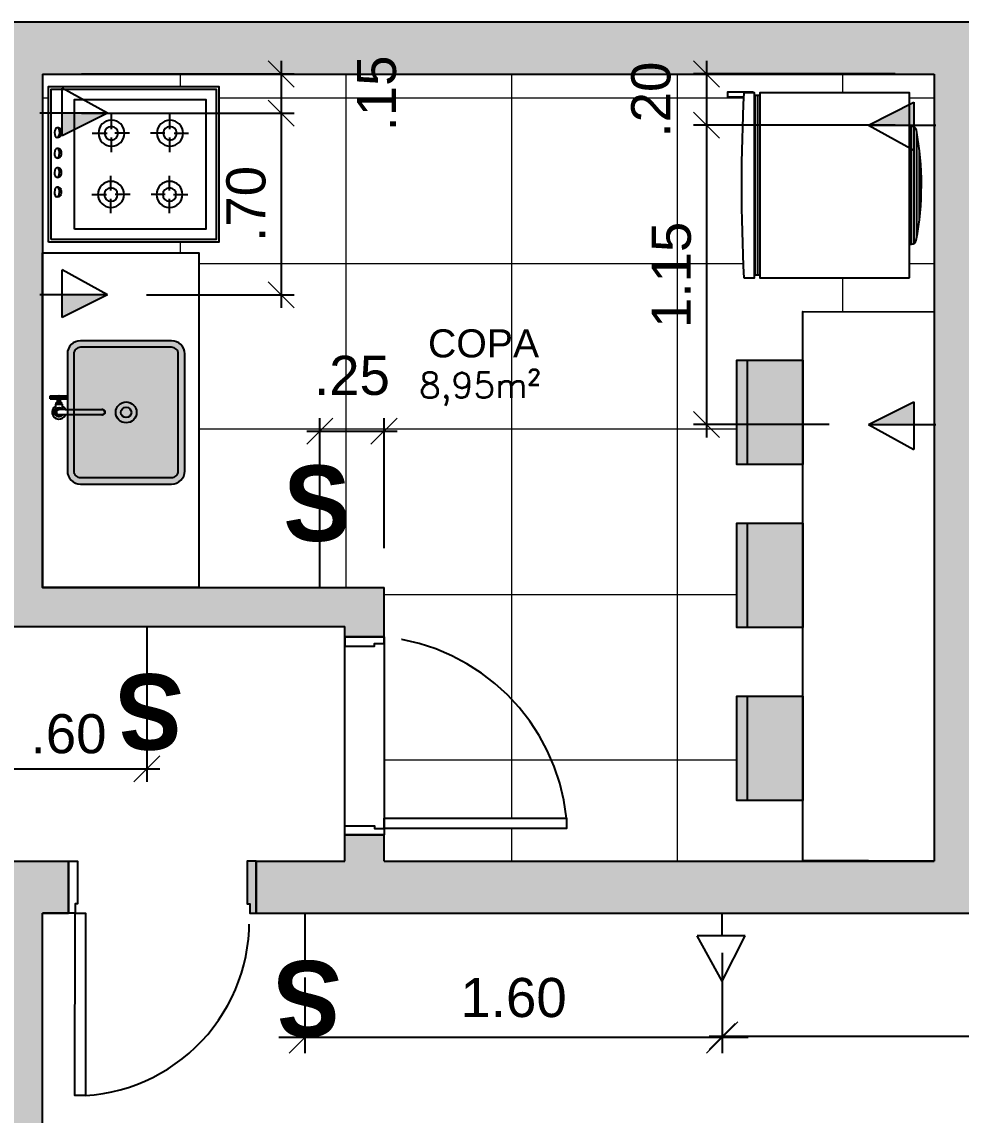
# Model space of a CAD drawing. Header units: metres. Extents: x 1186 to 11427, y -5173 to 11421.
# Drawn here: x 1263.059 to 1266.66, y 1461.357 to 1465.552 of the extents above; entities that cross this region are included whole.
import ezdxf

# ---------------------------------------------------------------- set-up
doc = ezdxf.new("R2010")
doc.units = ezdxf.units.M
doc.header["$LTSCALE"] = 8
doc.linetypes.add('CONTINU', pattern=[0])
doc.linetypes.add('HIDDEN2', pattern=[0.1875, 0.125, -0.0625])
doc.layers.get('0').update_dxf_attribs({"lineweight": 5})
for name, color, linetype in [('AL_HACHURA', 9, 'Continuous'), ('AL_WC-COZ-AS', 8, 'Continuous'), ('ARQ-ELEV6', 1, 'Continuous'), ('ARQ-hatch layout', 253, 'Continuous'), ('ARQ-MOB', 253, 'Continuous'), ('ARQ-PAR', 5, 'Continuous'), ('ARQ-POR', 7, 'Continuous'), ('ARQ-SAN', 253, 'Continuous'), ('ARQ-TEXTO-AMBIENTES-100', 2, 'Continuous'), ('VN_PONTOS ELÉTRICOS', 10, 'Continuous')]:
    doc.layers.add(name, color=color, linetype=linetype)
for name, color, linetype, lineweight in [('ARQ-hatch san', 255, 'Continuous', 0), ('ARQ-TEXTO-EQUIPO-50', 7, 'Continuous', 5), ('KIRYA - COTAS', 7, 'Continuous', 5), ('KIRYA - PISO', 7, 'Continuous', 5)]:
    doc.layers.add(name, color=color, linetype=linetype, lineweight=lineweight)
doc.styles.add('EA_60_1-100', font='swissl.ttf', dxfattribs={"height": 0.15})
doc.styles.add('EA_60_1-75', font='swissl.ttf', dxfattribs={"height": 0.113})
doc.styles.add('EA_80_1-75', font='swissl.ttf', dxfattribs={"height": 0.15})
doc.styles.add('GA RO 1_50', font='romans.shx', dxfattribs={"height": 0.09})
doc.styles.add('REGUA80', font='cityb___.ttf', dxfattribs={"width": 1.4})
doc.styles.get("Standard").update_dxf_attribs({"font": 'arial.ttf'})
doc.dimstyles.new('1-100', dxfattribs={"dimtxt": 0.15, "dimasz": 0.12, "dimexe": 0.06, "dimexo": 0.15, "dimgap": 0.075, "dimtad": 1, "dimzin": 4, "dimdsep": 46, "dimtxsty": 'EA_60_1-100', "dimblk1": 'OBLIQUE', "dimblk2": 'OBLIQUE', "dimsah": 1, "dimcen": 0.09, "dimdle": 0.1, "dimclrd": 144, "dimclre": 144, "dimclrt": 256, "dimadec": 0, "dimazin": 0, "dimtfac": 1, "dimtofl": 0, "dimtmove": 2, "dimatfit": 3, "dimldrblk": 'OBLIQUE', "dimfxl": 1, "dimtolj": 1, "dimtzin": 0, "dimarcsym": 0})
doc.dimstyles.new('1-75', dxfattribs={"dimtxt": 0.113, "dimasz": 0.1, "dimexe": 0.05, "dimexo": 0.15, "dimgap": 0.057, "dimtad": 1, "dimzin": 4, "dimdsep": 46, "dimtxsty": 'EA_60_1-75', "dimblk1": 'OBLIQUE', "dimblk2": 'OBLIQUE', "dimsah": 1, "dimcen": 0.09, "dimdle": 0.05, "dimclrd": 144, "dimclre": 144, "dimclrt": 256, "dimadec": 0, "dimazin": 0, "dimtfac": 1, "dimtofl": 0, "dimtmove": 2, "dimatfit": 3, "dimldrblk": 'OBLIQUE', "dimfxl": 1, "dimtolj": 1, "dimtzin": 0, "dimarcsym": 0})
pattern_1 = [(0, (-3321.66805, 326.70425), (2e-16, 0.635), []), (90, (-3321.66805, 326.70425), (-0.635, 2e-16), [])]

# ---------------------------------------------------------------- blocks, each defined once
blk = doc.blocks.new('TORNEIRA DUNA 1198 C64')
at = {"layer": 'ARQ-SAN', "linetype": 'CONTINU'}
for points in [[(-0.0721, -0.0167), (-0.0727, -0.0162), (-0.0741, -0.015), (-0.0744, -0.0147), (-0.0758, -0.0129), (-0.0762, -0.0123), (-0.077, -0.011), (-0.0779, -0.0093), (-0.078, -0.009), (-0.0786, -0.0069), (-0.0788, -0.0061), (-0.0791, -0.0048), (-0.0792, -0.0026), (-0.079, -0.0002), (-0.0788, 0.0008), (-0.0785, 0.0022), (-0.0779, 0.004), (-0.0777, 0.0044), (-0.0766, 0.0065), (-0.0762, 0.0071), (-0.0753, 0.0083), (-0.0741, 0.0097), (-0.0737, 0.01), (-0.072, 0.0115), (-0.0714, 0.0119), (-0.0701, 0.0127), (-0.0684, 0.0135), (-0.0681, 0.0136), (-0.066, 0.0143), (-0.0651, 0.0145), (-0.0639, 0.0147), (-0.0617, 0.0148), (-0.0593, 0.0146), (-0.0583, 0.0145), (-0.0569, 0.0141), (-0.055, 0.0135), (-0.0547, 0.0133), (-0.0526, 0.0122), (-0.052, 0.0119), (-0.0507, 0.0109), (-0.0494, 0.0097), (-0.0491, 0.0094), (-0.0476, 0.0076), (-0.0472, 0.0071), (-0.0464, 0.0057), (-0.0456, 0.004), (-0.0455, 0.0037), (-0.0448, 0.0017), (-0.0446, 0.0008), (-0.0444, -0.0005), (-0.0443, -0.0026), (-0.0444, -0.0051), (-0.0446, -0.0061), (-0.0449, -0.0074), (-0.0456, -0.0093), (-0.0457, -0.0097), (-0.0468, -0.0117), (-0.0472, -0.0123), (-0.0482, -0.0136), (-0.0494, -0.015), (-0.0497, -0.0153), (-0.0514, -0.0167)], [(-0.0514, -0.0141), (-0.0508, -0.0136), (-0.0505, -0.0133), (-0.0492, -0.0117), (-0.0489, -0.0112), (-0.0482, -0.0101), (-0.0475, -0.0086), (-0.0474, -0.0083), (-0.0468, -0.0065), (-0.0466, -0.0057), (-0.0464, -0.0046), (-0.0463, -0.0026), (-0.0464, -0.0005), (-0.0466, 0.0004), (-0.0469, 0.0016), (-0.0475, 0.0033), (-0.0476, 0.0036), (-0.0485, 0.0054), (-0.0489, 0.0059), (-0.0497, 0.0071), (-0.0508, 0.0083), (-0.0511, 0.0086), (-0.0526, 0.0098), (-0.0531, 0.0102), (-0.0543, 0.0109), (-0.0558, 0.0116), (-0.0561, 0.0117), (-0.0579, 0.0123), (-0.0587, 0.0125), (-0.0598, 0.0127), (-0.0617, 0.0128), (-0.0639, 0.0126), (-0.0647, 0.0125), (-0.066, 0.0122), (-0.0676, 0.0116), (-0.0679, 0.0115), (-0.0698, 0.0105), (-0.0703, 0.0102), (-0.0714, 0.0094), (-0.0726, 0.0083), (-0.0729, 0.008), (-0.0742, 0.0064), (-0.0746, 0.0059), (-0.0753, 0.0048), (-0.076, 0.0033), (-0.0761, 0.003), (-0.0767, 0.0012), (-0.0769, 0.0004), (-0.0771, -0.0007), (-0.0772, -0.0026), (-0.077, -0.0048), (-0.0769, -0.0057), (-0.0766, -0.0069), (-0.076, -0.0086), (-0.0759, -0.0089), (-0.0749, -0.0107), (-0.0746, -0.0112), (-0.0737, -0.0124), (-0.0726, -0.0136), (-0.0724, -0.0139), (-0.0721, -0.0141)], [(-0.0721, -0.0026), (-0.072, -0.0012), (-0.0717, 0.0002), (-0.0712, 0.0015), (-0.0706, 0.0027), (-0.0698, 0.0039), (-0.0689, 0.0049), (-0.0678, 0.0057), (-0.0667, 0.0064), (-0.0655, 0.007), (-0.0643, 0.0074), (-0.063, 0.0076), (-0.0617, 0.0077)], [(-0.0713, 0.0013), (-0.0715, 0.0007), (-0.0717, 0.0002), (-0.072, -0.0012), (-0.0721, -0.0026)], [(-0.0721, -0.0026), (-0.0719, -0.001), (-0.0715, 0.0006), (-0.0713, 0.0013)], [(-0.0711, 0.0016), (-0.0712, 0.0015), (-0.0713, 0.0013)], [(-0.0706, 0.0027), (-0.0709, 0.0021), (-0.0711, 0.0016)], [(-0.0711, 0.0016), (-0.0706, 0.0027)], [(-0.0706, 0.0027), (-0.0705, 0.0027), (-0.0699, 0.0036), (-0.0698, 0.0038)], [(-0.0705, 0.0028), (-0.0701, 0.0035), (-0.0698, 0.0038)], [(-0.0676, 0.0058), (-0.0678, 0.0057), (-0.0688, 0.0048), (-0.0698, 0.0039), (-0.0698, 0.0038)], [(-0.0656, 0.0069), (-0.0665, 0.0065), (-0.0678, 0.0057), (-0.069, 0.0047), (-0.0697, 0.0039)], [(-0.0676, 0.0058), (-0.0667, 0.0064)], [(-0.0667, 0.0064), (-0.0655, 0.007), (-0.0648, 0.0072)], [(-0.0645, 0.0073), (-0.065, 0.0072), (-0.0655, 0.007)], [(-0.0648, 0.0072), (-0.0643, 0.0074)], [(-0.0643, 0.0074), (-0.0641, 0.0074)], [(-0.0641, 0.0074), (-0.0634, 0.0076), (-0.0617, 0.0077)], [(-0.0641, 0.0074), (-0.063, 0.0076)], [(-0.063, 0.0076), (-0.0617, 0.0077)], [(-0.0578, 0.0069), (-0.0585, 0.0072), (-0.0601, 0.0076), (-0.0617, 0.0077)], [(-0.0578, 0.0069), (-0.0584, 0.0071), (-0.0589, 0.0073), (-0.0603, 0.0076), (-0.0617, 0.0077)], [(-0.0617, 0.0077), (-0.0603, 0.0076), (-0.0589, 0.0073), (-0.0576, 0.0068), (-0.0563, 0.0062), (-0.0552, 0.0054), (-0.0542, 0.0045), (-0.0534, 0.0034), (-0.0527, 0.0023), (-0.0521, 0.0011), (-0.0517, -0.0001), (-0.0515, -0.0014), (-0.0514, -0.0026)], [(-0.0553, 0.0054), (-0.0554, 0.0055), (-0.0563, 0.0062), (-0.0576, 0.0068), (-0.0578, 0.0069)], [(-0.0564, 0.0062), (-0.057, 0.0065), (-0.0575, 0.0068)], [(-0.0553, 0.0054), (-0.0556, 0.0057), (-0.0562, 0.0061)], [(-0.0552, 0.0053), (-0.0552, 0.0054), (-0.0553, 0.0054)], [(-0.0521, 0.0011), (-0.0521, 0.0011), (-0.0527, 0.0023), (-0.0532, 0.0032), (-0.0534, 0.0034), (-0.0542, 0.0045), (-0.0552, 0.0053)], [(-0.0552, 0.0053), (-0.0544, 0.0047), (-0.0534, 0.0035), (-0.0525, 0.0021), (-0.0522, 0.0012)], [(-0.0517, -0.0002), (-0.0517, -0.0001), (-0.0519, 0.0004), (-0.0521, 0.0011)], [(-0.0521, 0.0011), (-0.0519, 0.0006), (-0.0518, 0.0001)], [(-0.0721, -0.0141), (-0.0721, -0.0026)], [(-0.0721, -0.0026), (-0.0721, -0.0031)], [(-0.0721, -0.0026), (-0.0721, -0.003)], [(-0.0721, -0.0167), (-0.0721, -0.0141)], [(-0.0721, -0.0262), (-0.0721, -0.0167)], [(-0.0721, -0.167), (-0.0721, -0.0262)], [(-0.0514, -0.0262), (-0.0514, -0.167), (-0.0514, -0.1689), (-0.0516, -0.1703), (-0.0517, -0.1709), (-0.0519, -0.1717), (-0.0525, -0.173), (-0.053, -0.1739), (-0.0532, -0.1741), (-0.054, -0.1752), (-0.0549, -0.1761), (-0.0551, -0.1763), (-0.056, -0.1769), (-0.0571, -0.1776), (-0.0578, -0.1779), (-0.0583, -0.1781), (-0.0596, -0.1784), (-0.0608, -0.1786)], [(-0.0514, -0.0262), (-0.0514, -0.0026), (-0.0515, -0.0014), (-0.0517, -0.0002)], [(-0.0517, -0.0002), (-0.0515, -0.001), (-0.0514, -0.0026)], [(-0.0514, -0.003), (-0.0514, -0.0026)], [(-0.0514, -0.003), (-0.0514, -0.0026)], [(-0.0514, -0.0262), (-0.0514, -0.0262)], [(-0.0608, -0.1786), (-0.0623, -0.1786), (-0.0637, -0.1785), (-0.0642, -0.1784), (-0.065, -0.1781), (-0.0663, -0.1776), (-0.0673, -0.1771), (-0.0675, -0.1769), (-0.0686, -0.1761), (-0.0695, -0.1751), (-0.0697, -0.1749), (-0.0703, -0.1741), (-0.071, -0.173), (-0.0713, -0.1723), (-0.0715, -0.1718), (-0.0718, -0.1705), (-0.072, -0.1693)], [(-0.0608, -0.1786), (-0.0608, -0.1773), (-0.0617, -0.1773)]]:
    blk.add_lwpolyline(points, dxfattribs=at)
for points in [[(-0.0514, -0.0154, 2.832283), (-0.0721, -0.0154)], [(-0.0514, -0.0155, 2.835188), (-0.0721, -0.0155)], [(-0.0676, 0.0058, 0.246498), (-0.0721, -0.0026)], [(-0.0667, 0.0064, 0.025577), (-0.0676, 0.0058)], [(-0.0648, 0.0072, 0.050704), (-0.0667, 0.0064)], [(-0.0643, 0.0074, 0.012541), (-0.0648, 0.0072)], [(-0.063, 0.0076, 0.031228), (-0.0643, 0.0074)], [(-0.0617, 0.0077, 0.03101), (-0.063, 0.0076)], [(-0.0514, -0.0026, 0.414209), (-0.0617, 0.0077)]]:
    blk.add_lwpolyline(points, format="xyb", dxfattribs=at)
at = {"layer": 'ARQ-SAN'}
for points in [[(-0.05, 0.0103), (-0.0304, 0.0103)], [(-0.0304, 0.0103), (-0.0304, -0.0156)], [(-0.0304, 0.0082), (-0.0297, 0.0082)], [(-0.0257, 0.0082), (-0.025, 0.0082)], [(-0.025, 0.0082), (-0.025, -0.0135)], [(-0.025, 0.0028), (-0.0098, 0.0024)], [(-0.025, 0.0028), (-0.0102, 0.0028)], [(-0.0105, 0.0309), (0.0004, 0.0309)], [(-0.0105, 0.0309), (-0.0105, 0.0031)], [(-0.0096, 0.0004), (-0.0099, -0.0001)], [(-0.0098, 0.0001), (-0.0099, -0.0001)], [(-0.0096, 0.0022), (-0.0096, 0.0004)], [(-0.0088, 0.0013), (-0.0096, 0.0004)], [(-0.0092, 0.0009), (-0.0096, 0.0004)], [(-0.0076, 0.0022), (-0.009, 0.0011)], [(-0.0076, 0.0022), (-0.0078, 0.0021)], [(-0.006, 0.0027), (-0.0065, 0.0026)], [(-0.0051, 0.0309), (-0.0051, 0.0028)], [(-0.0036, 0.0026), (-0.0031, 0.0024)], [(-0.0036, 0.0026), (-0.0022, 0.002)], [(-0.0022, 0.002), (-0.0023, 0.0021)], [(-0.0022, 0.002), (-0.0012, 0.0012)], [(0.0004, 0.0309), (0.0004, -0.0362)], [(-0.05, -0.0156), (-0.0304, -0.0156)], [(-0.0304, -0.0026), (0.0004, -0.0026)], [(-0.0304, -0.0135), (-0.025, -0.0135)], [(-0.025, -0.0081), (-0.0102, -0.0081)], [(-0.0105, -0.0084), (-0.0105, -0.0362)], [(-0.0105, -0.0362), (0.0004, -0.0362)], [(-0.0103, -0.0011), (-0.0104, -0.0015)], [(-0.0104, -0.0037), (-0.0103, -0.0041)], [(-0.0099, -0.0052), (-0.0096, -0.0057)], [(-0.0096, -0.0057), (-0.0093, -0.0061)], [(-0.0096, -0.0057), (-0.0096, -0.0075)], [(-0.0088, -0.0066), (-0.0094, -0.006)], [(-0.0078, -0.0074), (-0.0076, -0.0074)], [(-0.0065, -0.0079), (-0.006, -0.008)], [(-0.0051, -0.0081), (-0.0051, -0.0362)], [(-0.0035, -0.0078), (-0.0037, -0.0079)], [(-0.0022, -0.0073), (-0.0036, -0.0079)], [(-0.0022, -0.0073), (-0.0023, -0.0074)], [(-0.0012, -0.0065), (-0.0022, -0.0073)], [(0, -0.0006), (0.0002, -0.0011)], [(0.0002, -0.0041), (0, -0.0047)], [(0.0001, -0.0008), (0.0002, -0.0011)], [(0.0004, -0.0017), (0.0002, -0.0011)], [(0.0004, -0.0035), (0.0002, -0.0041)], [(0.0004, -0.0017), (0.0004, -0.0026)], [(0.0004, -0.0026), (0.0004, -0.0035)]]:
    blk.add_lwpolyline(points, dxfattribs=at)
for points in [[(-0.0297, 0.0082, 0.04573), (-0.0277, 0.008)], [(-0.0277, 0.008, 0.045723), (-0.0257, 0.0082)], [(-0.0105, 0.0031, 0.002534), (-0.0096, 0.0022)], [(0.0004, -0.0026, 1.003644), (-0.0105, -0.0026)], [(-0.0051, 0.0046, 0.157106), (-0.0076, 0.0038, 0.125434), (-0.0096, 0.0014)], [(-0.0065, 0.0026, 0.056829), (-0.0076, 0.0022)], [(-0.0051, 0.0028, 0.045084), (-0.006, 0.0027)], [(0.0004, -0.0026, 0.156731), (-0.0012, 0.0024, 0.116195), (-0.0031, 0.0041, 0.11653), (-0.0051, 0.0046)], [(-0.0004, 0.0002, 0.058643), (-0.0012, 0.0012)], [(0.0001, -0.0008, 0.053011), (-0.0004, 0.0002)], [(-0.0104, -0.0015, 0.052994), (-0.0105, -0.0026)], [(-0.0105, -0.0026, 0.048116), (-0.0104, -0.0037)], [(-0.0105, -0.0026, 1.001827), (0.0004, -0.0026)], [(-0.0096, -0.0075, 0.002652), (-0.0105, -0.0084)], [(-0.0103, -0.0041, 0.055405), (-0.0099, -0.0052)], [(-0.0096, -0.0067, 0.125458), (-0.0076, -0.009, 0.155422), (-0.0051, -0.0099)], [(-0.0076, -0.0074, -0.07031), (-0.0088, -0.0066)], [(-0.0065, -0.0079, -0.056723), (-0.0076, -0.0074)], [(-0.0051, -0.0081, -0.045297), (-0.006, -0.008)], [(-0.0051, -0.0099, 0.116611), (-0.0031, -0.0094, 0.116203), (-0.0012, -0.0077, 0.156731), (0.0004, -0.0026)], [(-0.0004, -0.0055, -0.059846), (-0.0012, -0.0065)], [(0.0002, -0.0041, -0.062489), (-0.0004, -0.0055)], [(0.0004, -0.0026, 0.065244), (0.0002, -0.0011)]]:
    blk.add_lwpolyline(points, format="xyb", dxfattribs=at)
at = {"layer": 'ARQ-SAN', "linetype": 'CONTINU'}
blk.add_lwpolyline([(-0.0721, -0.167), (-0.072, -0.1693), (-0.072, -0.1679)], close=True, dxfattribs=at)
at = {"layer": 'ARQ-SAN'}
for start, end in [(28.9478, 247.2804), (292.7196, 331.0503)]:
    blk.add_arc((-0.0617, -0.0026), 0.0267, start, end, dxfattribs=at)
at = {"layer": 'ARQ-SAN', "linetype": 'CONTINU'}
for points in [[(-0.0608, -0.1773), (-0.0576, -0.177), (-0.0548, -0.1755), (-0.0526, -0.1731), (-0.0514, -0.1702), (-0.0514, -0.167)], [(-0.0617, -0.1773), (-0.0649, -0.1773), (-0.0679, -0.1761), (-0.0703, -0.1739), (-0.0717, -0.1711), (-0.072, -0.1679)]]:
    blk.add_open_spline(points, degree=5, dxfattribs=at)
blk = doc.blocks.new('gel_1p')
at = {"layer": 'AL_HACHURA'}
h = blk.add_hatch(dxfattribs=at)
h.set_pattern_fill('_USER', color=256, scale=0.01, pattern_type=0)
h.set_pattern_definition([(0, (-106.265921, -0.639439), (0, 0.01), [])])
h.paths.add_polyline_path([(-0.3437, -0.64), (0.3463, -0.64), (0.3463, -0.62), (-0.3437, -0.62)])
h.paths.add_polyline_path([(-0.21, -0.0193, 0.361116), (-0.225, -0.0374), (-0.225, -0.0457), (0.2277, -0.0457), (0.2277, -0.0379, 0.360436), (0.2127, -0.0198, 0.092702)])
at = {"layer": 'AL_WC-COZ-AS'}
for p, q in [((-0.225, -0.0457), (-0.225, -0.0374)), ((0.2277, -0.0457), (0.2277, -0.0379))]:
    blk.add_line(p, q, dxfattribs=at)
for points in [[(0.3563, -0.0457), (-0.3537, -0.0457), (-0.3537, -0.62), (0.3563, -0.62)], [(-0.3437, -0.62), (0.3463, -0.62), (0.3463, -0.64), (-0.3437, -0.64)]]:
    blk.add_lwpolyline(points, close=True, dxfattribs=at)
for points in [[(-0.3367, -0.6823), (-0.3367, -0.7424), (-0.3567, -0.7424), (-0.3567, -0.6466), (-0.3537, -0.6466)], [(0.3563, -0.6815), (0.3563, -0.64), (-0.3537, -0.64), (-0.3537, -0.6815)]]:
    blk.add_lwpolyline(points, dxfattribs=at)
for centre, radius, start, end in [((0, -1.1498), 1.1498, 79.3405, 100.5222), ((-0.2066, -0.0374), 0.0184, 100.4681, 180), ((0.2093, -0.0379), 0.0184, 0, 79.3954), ((0.0013, 6.7372), 7.4272, 267.26034, 272.73965)]:
    blk.add_arc(centre, radius, start, end, dxfattribs=at)
blk = doc.blocks.new('fog_3p')
at = {"layer": 'AL_WC-COZ-AS'}
for p, q in [((0.1826, 0.4799), (0.1826, 0.5345)), ((0.4177, 0.4817), (0.4177, 0.5364)), ((0.1106, 0.4638), (0.1666, 0.4638)), ((0.1986, 0.4638), (0.2546, 0.4638)), ((0.3457, 0.4657), (0.4017, 0.4657)), ((0.4337, 0.4657), (0.4897, 0.4657)), ((0.1826, 0.4478), (0.1826, 0.3931)), ((0.4177, 0.4459), (0.4177, 0.3912)), ((0.1826, 0.3125), (0.1826, 0.2557)), ((0.4177, 0.3106), (0.4177, 0.2538)), ((0.1106, 0.2392), (0.1666, 0.2392)), ((0.1826, 0.1659), (0.1826, 0.2227)), ((0.1986, 0.2392), (0.2546, 0.2392)), ((0.3457, 0.2411), (0.4017, 0.2411)), ((0.4177, 0.1678), (0.4177, 0.2246)), ((0.4337, 0.2411), (0.4897, 0.2411)), ((0.1735, 0.0385), (0.1735, 0.0321)), ((0.2106, 0.0388), (0.2106, 0.0327)), ((0.2486, 0.0385), (0.2486, 0.0321)), ((0.2856, 0.0388), (0.2856, 0.0327)), ((0.3228, 0.0385), (0.3228, 0.0321)), ((0.3598, 0.0388), (0.3598, 0.0327)), ((0.4018, 0.0391), (0.4018, 0.0327)), ((0.4389, 0.0395), (0.4389, 0.0333))]:
    blk.add_line(p, q, dxfattribs=at)
for points in [[(0, 0), (0.597, 0), (0.597, 0.653), (0, 0.653)], [(0.01, 0.01), (0.587, 0.01), (0.587, 0.643), (0.01, 0.643)], [(0.05, 0.1), (0.547, 0.1), (0.547, 0.603), (0.05, 0.603)]]:
    blk.add_lwpolyline(points, close=True, dxfattribs=at)
for centre, radius in [((0.1831, 0.464), 0.0501), ((0.4182, 0.4659), 0.0501), ((0.1826, 0.4638), 0.0259), ((0.4177, 0.4657), 0.0259), ((0.1831, 0.2396), 0.0501), ((0.1826, 0.2392), 0.0259), ((0.4182, 0.2415), 0.0501), ((0.4177, 0.2411), 0.0259)]:
    blk.add_circle(centre, radius, dxfattribs=at)
for centre in [(0.1921, 0.0386), (0.2671, 0.0386), (0.3413, 0.0386), (0.4204, 0.0393)]:
    blk.add_ellipse(centre, major_axis=(-0.0185, -0.0004), ratio=0.532709, start_param=3.106328, end_param=6.28628, dxfattribs=at)
for centre in [(0.1921, 0.0325), (0.2671, 0.0325), (0.3413, 0.0325), (0.4204, 0.0331)]:
    blk.add_ellipse(centre, major_axis=(0.0185, 0.0004), ratio=0.532709, dxfattribs=at)
blk = doc.blocks.new('cadeira 02')
at = {"layer": 'ARQ-hatch layout', "true_color": 0xc7c8ca}
h = blk.add_hatch(color=9, dxfattribs=at)
h.dxf.hatch_style = 1
h.paths.add_polyline_path([(3470.3813, 1531.1679), (3470.3813, 1530.9546), (3470.7813, 1530.9546), (3470.7813, 1531.1679)])
h = blk.add_hatch(color=9, dxfattribs=at)
h.dxf.hatch_style = 1
h.paths.add_polyline_path([(3470.7813, 1530.9146), (3470.7813, 1530.9546), (3470.3813, 1530.9546), (3470.3813, 1530.9146)])
at = {"layer": 'ARQ-MOB'}
for points in [[(3470.3813, 1531.1679), (3470.7813, 1531.1679), (3470.7813, 1530.9146), (3470.3813, 1530.9146)], [(3470.3813, 1530.9546), (3470.7813, 1530.9546), (3470.7813, 1530.9146), (3470.3813, 1530.9146)]]:
    blk.add_lwpolyline(points, close=True, dxfattribs=at)
blk = doc.blocks.new('_OBLIQUE')
at = {"color": 0, "linetype": 'ByBlock'}
blk.add_line((-0.5, -0.5), (0.5, 0.5), dxfattribs=at)
blk = doc.blocks.new('*D568')
at = {"layer": 'Defpoints', "color": 0, "transparency": 16777216}
for p in [(1262.9374, 1463.2316), (1263.538, 1463.2269), (1263.538, 1462.685)]:
    blk.add_point(p, dxfattribs=at)
at = {"layer": 'KIRYA - COTAS', "color": 144, "lineweight": -2, "transparency": 16777216}
for p, q in [((1262.9374, 1463.0816), (1262.9374, 1462.635)), ((1263.538, 1463.0769), (1263.538, 1462.635)), ((1262.8874, 1462.685), (1263.588, 1462.685))]:
    blk.add_line(p, q, dxfattribs=at)
at = {"layer": 'KIRYA - COTAS', "color": 144, "lineweight": -2, "transparency": 16777216, "xscale": 0.1, "yscale": 0.1, "zscale": 0.1, "rotation": 180}
blk.add_blockref('_OBLIQUE', (1262.9374, 1462.685), dxfattribs=at)
at = {"layer": 'KIRYA - COTAS', "color": 144, "lineweight": -2, "transparency": 16777216, "xscale": 0.1, "yscale": 0.1, "zscale": 0.1}
blk.add_blockref('_OBLIQUE', (1263.538, 1462.685), dxfattribs=at)
at = {"layer": 'KIRYA - COTAS', "transparency": 16777216, "insert": (1263.2377, 1462.8191), "char_height": 0.15, "attachment_point": 5, "style": 'EA_80_1-75'}
blk.add_mtext('\\A1;.60', dxfattribs=at)
blk = doc.blocks.new('*D569')
at = {"layer": 'Defpoints', "color": 0, "transparency": 16777216}
for p in [(1264.4474, 1463.9815), (1264.2016, 1463.3816), (1264.4474, 1463.3816)]:
    blk.add_point(p, dxfattribs=at)
at = {"layer": 'KIRYA - COTAS', "color": 144, "lineweight": -2, "transparency": 16777216}
for p, q in [((1264.2016, 1463.5316), (1264.2016, 1464.0315)), ((1264.4474, 1463.5316), (1264.4474, 1464.0315)), ((1264.1516, 1463.9815), (1264.4974, 1463.9815))]:
    blk.add_line(p, q, dxfattribs=at)
at = {"layer": 'KIRYA - COTAS', "color": 144, "lineweight": -2, "transparency": 16777216, "xscale": 0.1, "yscale": 0.1, "zscale": 0.1, "rotation": 180}
blk.add_blockref('_OBLIQUE', (1264.2016, 1463.9815), dxfattribs=at)
at = {"layer": 'KIRYA - COTAS', "color": 144, "lineweight": -2, "transparency": 16777216, "xscale": 0.1, "yscale": 0.1, "zscale": 0.1}
blk.add_blockref('_OBLIQUE', (1264.4474, 1463.9815), dxfattribs=at)
at = {"layer": 'KIRYA - COTAS', "transparency": 16777216, "insert": (1264.3245, 1464.1941), "char_height": 0.15, "attachment_point": 5, "style": 'EA_80_1-75'}
blk.add_mtext('\\A1;.25', dxfattribs=at)
blk = doc.blocks.new('*D570')
at = {"layer": 'Defpoints', "color": 0, "transparency": 16777216}
for p in [(1263.1374, 1465.3516), (1263.1374, 1465.2017), (1264.0527, 1465.2017)]:
    blk.add_point(p, dxfattribs=at)
at = {"layer": 'KIRYA - COTAS', "color": 144, "lineweight": -2, "transparency": 16777216}
for p, q in [((1264.0527, 1465.4016), (1264.0527, 1465.1517)), ((1263.2874, 1465.3516), (1264.1027, 1465.3516)), ((1263.2874, 1465.2017), (1264.1027, 1465.2017))]:
    blk.add_line(p, q, dxfattribs=at)
at = {"layer": 'KIRYA - COTAS', "color": 144, "lineweight": -2, "transparency": 16777216, "xscale": 0.1, "yscale": 0.1, "zscale": 0.1}
for p, rotation in [((1264.0527, 1465.3516), 90), ((1264.0527, 1465.2017), 270)]:
    blk.add_blockref('_OBLIQUE', p, dxfattribs=dict(at, rotation=rotation))
at = {"layer": 'KIRYA - COTAS', "transparency": 16777216, "insert": (1264.4195, 1465.2766), "char_height": 0.15, "attachment_point": 5, "rotation": 90, "style": 'EA_80_1-75'}
blk.add_mtext('\\A1;.15', dxfattribs=at)
blk = doc.blocks.new('*D571')
at = {"layer": 'Defpoints', "color": 0, "transparency": 16777216}
for p in [(1263.1374, 1465.2017), (1263.3865, 1464.5045), (1264.0527, 1464.5045)]:
    blk.add_point(p, dxfattribs=at)
at = {"layer": 'KIRYA - COTAS', "color": 144, "lineweight": -2, "transparency": 16777216}
for p, q in [((1264.0527, 1465.2517), (1264.0527, 1464.4545)), ((1263.2874, 1465.2017), (1264.1027, 1465.2017)), ((1263.5365, 1464.5045), (1264.1027, 1464.5045))]:
    blk.add_line(p, q, dxfattribs=at)
at = {"layer": 'KIRYA - COTAS', "color": 144, "lineweight": -2, "transparency": 16777216, "xscale": 0.1, "yscale": 0.1, "zscale": 0.1}
for p, rotation in [((1264.0527, 1465.2017), 90), ((1264.0527, 1464.5045), 270)]:
    blk.add_blockref('_OBLIQUE', p, dxfattribs=dict(at, rotation=rotation))
at = {"layer": 'KIRYA - COTAS', "transparency": 16777216, "insert": (1263.9187, 1464.8531), "char_height": 0.15, "attachment_point": 5, "rotation": 90, "style": 'EA_80_1-75'}
blk.add_mtext('\\A1;.70', dxfattribs=at)
blk = doc.blocks.new('*D572')
at = {"layer": 'Defpoints', "color": 0, "transparency": 16777216}
for p in [(1266.5574, 1465.3516), (1265.6841, 1465.155), (1266.5574, 1465.155)]:
    blk.add_point(p, dxfattribs=at)
at = {"layer": 'KIRYA - COTAS', "color": 144, "lineweight": -2, "transparency": 16777216}
for p, q in [((1265.6841, 1465.4016), (1265.6841, 1465.105)), ((1266.4074, 1465.3516), (1265.6341, 1465.3516)), ((1266.4074, 1465.155), (1265.6341, 1465.155))]:
    blk.add_line(p, q, dxfattribs=at)
at = {"layer": 'KIRYA - COTAS', "color": 144, "lineweight": -2, "transparency": 16777216, "xscale": 0.1, "yscale": 0.1, "zscale": 0.1}
for p, rotation in [((1265.6841, 1465.3516), 90), ((1265.6841, 1465.155), 270)]:
    blk.add_blockref('_OBLIQUE', p, dxfattribs=dict(at, rotation=rotation))
at = {"layer": 'KIRYA - COTAS', "transparency": 16777216, "insert": (1265.4715, 1465.2533), "char_height": 0.15, "attachment_point": 5, "rotation": 90, "style": 'EA_80_1-75'}
blk.add_mtext('\\A1;.20', dxfattribs=at)
blk = doc.blocks.new('*D573')
at = {"layer": 'Defpoints', "color": 0, "transparency": 16777216}
for p in [(1266.5574, 1465.155), (1265.6841, 1464.0064), (1266.305, 1464.0064)]:
    blk.add_point(p, dxfattribs=at)
at = {"layer": 'KIRYA - COTAS', "color": 144, "lineweight": -2, "transparency": 16777216}
for p, q in [((1265.6841, 1465.205), (1265.6841, 1463.9564)), ((1266.4074, 1465.155), (1265.6341, 1465.155)), ((1266.155, 1464.0064), (1265.6341, 1464.0064))]:
    blk.add_line(p, q, dxfattribs=at)
at = {"layer": 'KIRYA - COTAS', "color": 144, "lineweight": -2, "transparency": 16777216, "xscale": 0.1, "yscale": 0.1, "zscale": 0.1}
for p, rotation in [((1265.6841, 1465.155), 90), ((1265.6841, 1464.0064), 270)]:
    blk.add_blockref('_OBLIQUE', p, dxfattribs=dict(at, rotation=rotation))
at = {"layer": 'KIRYA - COTAS', "transparency": 16777216, "insert": (1265.55, 1464.5807), "char_height": 0.15, "attachment_point": 5, "rotation": 90, "style": 'EA_80_1-75'}
blk.add_mtext('\\A1;1.15', dxfattribs=at)
blk = doc.blocks.new('*D580')
at = {"layer": 'Defpoints', "color": 0, "transparency": 16777216}
for p in [(1264.1441, 1462.0349), (1265.7443, 1461.8713), (1264.1441, 1461.6547)]:
    blk.add_point(p, dxfattribs=at)
at = {"layer": 'KIRYA - COTAS', "color": 144, "lineweight": -2, "transparency": 16777216}
for p, q in [((1264.1441, 1461.8849), (1264.1441, 1461.5947)), ((1265.7443, 1461.7213), (1265.7443, 1461.5947)), ((1265.8443, 1461.6547), (1264.0441, 1461.6547))]:
    blk.add_line(p, q, dxfattribs=at)
at = {"layer": 'KIRYA - COTAS', "color": 144, "lineweight": -2, "transparency": 16777216, "xscale": 0.12, "yscale": 0.12, "zscale": 0.12, "rotation": 180}
blk.add_blockref('_OBLIQUE', (1264.1441, 1461.6547), dxfattribs=at)
at = {"layer": 'KIRYA - COTAS', "color": 144, "lineweight": -2, "transparency": 16777216, "xscale": 0.12, "yscale": 0.12, "zscale": 0.12}
blk.add_blockref('_OBLIQUE', (1265.7443, 1461.6547), dxfattribs=at)
at = {"layer": 'KIRYA - COTAS', "transparency": 16777216, "insert": (1264.9442, 1461.8068), "char_height": 0.15, "attachment_point": 5, "style": 'EA_60_1-100'}
blk.add_mtext('\\A1;1.60', dxfattribs=at)
blk = doc.blocks.new('*D581')
at = {"layer": 'Defpoints', "color": 0, "transparency": 16777216}
for p in [(1265.7443, 1462.13), (1268.0971, 1462.13), (1265.7443, 1461.658)]:
    blk.add_point(p, dxfattribs=at)
at = {"layer": 'KIRYA - COTAS', "color": 144, "lineweight": -2, "transparency": 16777216}
for p, q in [((1265.7443, 1461.98), (1265.7443, 1461.608)), ((1268.0971, 1461.98), (1268.0971, 1461.608)), ((1268.1471, 1461.658), (1265.6943, 1461.658))]:
    blk.add_line(p, q, dxfattribs=at)
at = {"layer": 'KIRYA - COTAS', "color": 144, "lineweight": -2, "transparency": 16777216, "xscale": 0.1, "yscale": 0.1, "zscale": 0.1, "rotation": 180}
blk.add_blockref('_OBLIQUE', (1265.7443, 1461.658), dxfattribs=at)
at = {"layer": 'KIRYA - COTAS', "color": 144, "lineweight": -2, "transparency": 16777216, "xscale": 0.1, "yscale": 0.1, "zscale": 0.1}
blk.add_blockref('_OBLIQUE', (1268.0971, 1461.658), dxfattribs=at)
at = {"layer": 'KIRYA - COTAS', "transparency": 16777216, "insert": (1266.9207, 1461.7921), "char_height": 0.15, "attachment_point": 5, "style": 'EA_80_1-75'}
blk.add_mtext('\\A1;2.35', dxfattribs=at)

msp = doc.modelspace()

# ---------------------------------------------------------------- hatches: boundary and pattern name
at = {"true_color": 0x939598}
h = msp.add_hatch(color=252, dxfattribs=at)
h.dxf.hatch_style = 1
h.paths.add_polyline_path([(1259.9374, 1463.625), (1259.7374, 1463.625), (1259.7374, 1462.5316), (1259.9374, 1462.5316)])
h.paths.add_polyline_path([(1259.9374, 1465.3515), (1259.9374, 1465.5516), (1259.7374, 1465.5516), (1259.7374, 1463.625), (1259.9374, 1463.625)])
h.paths.add_polyline_path([(1267.8844, 1463.563), (1269.2032, 1463.563), (1269.2032, 1463.9962), (1267.8844, 1463.9962)], flags=9)
h.paths.add_polyline_path([(1267.7461, 1463.8827), (1269.2668, 1463.8827), (1269.2668, 1464.3501), (1267.7461, 1464.3501)], flags=9)
h.paths.add_polyline_path([(1266.2529, 1459.7876), (1267.6003, 1459.7876), (1267.6003, 1460.2208), (1266.2529, 1460.2208)], flags=9)
h.paths.add_polyline_path([(1266.2266, 1460.1073), (1267.5442, 1460.1073), (1267.5442, 1460.5747), (1266.2266, 1460.5747)], flags=9)
h.paths.add_polyline_path([(1260.8782, 1459.6717), (1262.1969, 1459.6717), (1262.1969, 1460.105), (1260.8782, 1460.105)], flags=9)
h.paths.add_polyline_path([(1260.8051, 1459.9915), (1262.1227, 1459.9915), (1262.1227, 1460.4589), (1260.8051, 1460.4589)], flags=9)
h.paths.add_polyline_path([(1264.3322, 1463.836), (1265.4887, 1463.836), (1265.4887, 1464.2693), (1264.3322, 1464.2693)], flags=9)
h.paths.add_polyline_path([(1264.4343, 1464.1558), (1265.4118, 1464.1558), (1265.4118, 1464.6232), (1264.4343, 1464.6232)], flags=9)
h = msp.add_hatch(color=252, dxfattribs=at)
h.dxf.hatch_style = 1
h.paths.add_polyline_path([(1270.4674, 1465.5516), (1259.9374, 1465.5516), (1259.9374, 1465.3515), (1260.7374, 1465.3515), (1261.4374, 1465.3515), (1262.3228, 1465.3515), (1262.3228, 1465.3515), (1262.3472, 1465.3515), (1262.9374, 1465.3515), (1262.9374, 1464.0516), (1261.4374, 1464.0516), (1260.6974, 1464.0515), (1260.6974, 1463.9015), (1261.4374, 1463.9015), (1261.4374, 1463.8516), (1262.9374, 1463.8516), (1262.9374, 1463.2316), (1264.2974, 1463.2316), (1264.2974, 1463.1916), (1264.4474, 1463.1915), (1264.4474, 1463.3816), (1263.1374, 1463.3816), (1263.1374, 1464.6656), (1263.1374, 1465.3515), (1266.5574, 1465.3515), (1266.5574, 1462.3315), (1264.4474, 1462.3315), (1264.4474, 1462.4316), (1264.2974, 1462.4316), (1264.2974, 1462.3315), (1263.9574, 1462.3315), (1263.9574, 1462.1315), (1263.9574, 1462.1315), (1263.9574, 1462.3315), (1263.9224, 1462.3315), (1263.9224, 1462.1675), (1263.9324, 1462.1675), (1263.9324, 1462.1315), (1263.9424, 1462.1315), (1263.9574, 1462.1315), (1263.9574, 1462.3315), (1263.9574, 1462.3315), (1263.9574, 1462.1315), (1269.4474, 1462.1315), (1269.4474, 1462.3315), (1269.4474, 1462.3315), (1269.4474, 1462.1315), (1269.4824, 1462.1315), (1269.4824, 1462.2956), (1269.4724, 1462.2956), (1269.4724, 1462.3316), (1269.4624, 1462.3315), (1269.4474, 1462.3315), (1269.4474, 1462.1315), (1269.4474, 1462.1315), (1269.4474, 1462.3315), (1266.7574, 1462.3315), (1266.7574, 1465.3515), (1270.2674, 1465.3515), (1270.2674, 1462.3315), (1270.1674, 1462.3315), (1270.1674, 1462.1315), (1270.2674, 1462.1315), (1270.2674, 1459.2415), (1270.4674, 1459.2415), (1270.4674, 1459.2415), (1270.2673, 1459.2415), (1270.2673, 1459.2415), (1270.3033, 1459.2415), (1270.3033, 1459.2415), (1270.4674, 1459.2415), (1270.4674, 1459.2415), (1270.2674, 1459.2415), (1270.2673, 1459.2415), (1270.4674, 1459.2415), (1270.4674, 1461.0816)])
h = msp.add_hatch(color=252, dxfattribs=at)
h.dxf.hatch_style = 1
h.paths.add_polyline_path([(1267.4074, 1458.2815), (1265.9074, 1458.2815), (1265.9074, 1458.0816), (1267.4074, 1458.0816)])
h.paths.add_polyline_path([(1270.4674, 1458.3816), (1270.2674, 1458.3816), (1270.2674, 1458.2815), (1269.3074, 1458.2815), (1269.3074, 1458.0816), (1270.4674, 1458.0816)])
h.paths.add_polyline_path([(1264.0074, 1458.2815), (1263.1374, 1458.2815), (1263.1374, 1462.1315), (1263.2374, 1462.1315), (1263.2374, 1462.3315), (1263.1374, 1462.3315), (1262.9374, 1462.3315), (1261.0174, 1462.3315), (1261.0174, 1462.1315), (1262.9374, 1462.1315), (1262.9374, 1458.2815), (1262.8374, 1458.2815), (1262.3674, 1458.2815), (1262.3674, 1458.0816), (1264.0074, 1458.0816)])
h.paths.add_polyline_path([(1261.3674, 1458.2815), (1260.9374, 1458.2815), (1260.9374, 1458.0814), (1261.3674, 1458.0816)])
h.paths.add_polyline_path([(1260.0374, 1458.2815), (1259.9374, 1458.2815), (1259.9374, 1462.1315), (1260.2674, 1462.1315), (1260.2674, 1462.3315), (1259.9374, 1462.3315), (1259.9374, 1462.5316), (1259.7374, 1462.5316), (1259.7374, 1458.0816), (1260.0374, 1458.0816)])
at = {"layer": 'ARQ-hatch san', "true_color": 0xdbdbdb}
msp.add_hatch(color=254, dxfattribs=at).paths.add_polyline_path([(1263.683, 1464.2779, 0.414214), (1263.633, 1464.3279), (1263.283, 1464.3279, 0.414214), (1263.233, 1464.2779), (1263.233, 1463.8279, 0.414214), (1263.283, 1463.7779), (1263.633, 1463.7779, 0.414214), (1263.683, 1463.8279)])
at = {"layer": 'KIRYA - PISO', "true_color": 0x939598}
h = msp.add_hatch(dxfattribs=at)
h.set_pattern_fill('ANSI37', color=252, scale=0.2, angle=-45)
h.set_pattern_definition(pattern_1)
h.paths.add_polyline_path([(1265.1472, 1462.4965), (1265.1472, 1462.4565), (1264.4472, 1462.4565), (1264.4474, 1462.4466), (1264.4474, 1462.4316), (1264.4474, 1462.3315), (1266.5574, 1462.3315), (1266.0537, 1462.3337), (1266.0537, 1464.4408), (1266.5574, 1464.4387), (1266.5574, 1465.3515), (1263.1374, 1465.3515), (1263.1374, 1464.6656), (1263.7374, 1464.6656), (1263.7374, 1463.3816), (1264.4474, 1463.3816), (1264.4474, 1463.1916, -0.356357)])
h.paths.add_polyline_path([(1265.8003, 1463.6281), (1266.0537, 1463.6281), (1266.0537, 1463.2281), (1265.8003, 1463.2281)], flags=16)
h.paths.add_polyline_path([(1265.8003, 1462.9641), (1266.0537, 1462.9641), (1266.0537, 1462.5641), (1265.8003, 1462.5641)], flags=16)
h.paths.add_polyline_path([(1265.8003, 1463.8536), (1265.8003, 1464.2536), (1266.0537, 1464.2536), (1266.0537, 1463.8536)], flags=16)
h.paths.add_polyline_path([(1265.8259, 1465.2627), (1265.7659, 1465.2627), (1265.7659, 1465.2827), (1265.8617, 1465.2827), (1265.8682, 1465.2797), (1265.8682, 1465.2697), (1265.8882, 1465.2697), (1265.8882, 1465.2797), (1266.4625, 1465.2797), (1266.4625, 1465.1511), (1266.4708, 1465.1511, -0.361659), (1266.4889, 1465.136, -0.092687), (1266.4884, 1464.7133, -0.360986), (1266.4703, 1464.6983), (1266.4625, 1464.6983), (1266.4625, 1464.5697), (1265.8882, 1464.5697), (1265.8882, 1464.5797), (1265.8682, 1464.5797), (1265.8682, 1464.5697), (1265.8267, 1464.5697, -0.023339)], flags=16)
h.paths.add_polyline_path([(1263.8138, 1464.7063), (1263.1608, 1464.7063), (1263.1608, 1465.3033), (1263.8138, 1465.3033)], flags=16)
h.paths.add_polyline_path([(1263.8038, 1464.7163), (1263.1708, 1464.7163), (1263.1708, 1465.2933), (1263.8038, 1465.2933)], flags=0)
h.paths.add_polyline_path([(1263.7638, 1464.7563), (1263.2608, 1464.7563), (1263.2608, 1465.2533), (1263.7638, 1465.2533)], flags=0)
h.paths.add_polyline_path([(1263.6749, 1464.8889), (1263.6505, 1464.8889, -0.414214), (1263.6246, 1464.863), (1263.6246, 1464.8393, 0.412323)], flags=0)
h.paths.add_polyline_path([(1263.4505, 1464.8889), (1263.4258, 1464.8889, -0.414214), (1263.4, 1464.863), (1263.4, 1464.8393, 0.413765)], flags=0)
h.paths.add_polyline_path([(1263.6768, 1465.124), (1263.6523, 1465.124, -0.414214), (1263.6265, 1465.0981), (1263.6265, 1465.0744, 0.412323)], flags=0)
h.paths.add_polyline_path([(1263.4524, 1465.124), (1263.4277, 1465.124, -0.414214), (1263.4019, 1465.0981), (1263.4019, 1465.0744, 0.413765)], flags=0)
h.paths.add_polyline_path([(1264.5606, 1464.0549), (1265.1209, 1464.0549), (1265.1209, 1464.2648), (1264.5606, 1464.2648)], flags=24)
h.paths.add_polyline_path([(1264.5889, 1464.2033), (1265.0691, 1464.2033), (1265.0691, 1464.4252), (1264.5889, 1464.4252)], flags=24)
h = msp.add_hatch(dxfattribs=at)
h.set_pattern_fill('ANSI37', color=252, scale=0.2, angle=-45)
h.set_pattern_definition(pattern_1)
h.paths.add_polyline_path([(1264.4474, 1463.1915), (1264.4474, 1463.1765), (1264.4474, 1463.1665), (1264.4474, 1462.4965), (1265.1472, 1462.4965, 0.356346)])
at = {"layer": 'VN_PONTOS ELÉTRICOS', "linetype": 'Continuous'}
for points in [[(1266.4786, 1465.155), (1266.305, 1465.155), (1266.4786, 1465.2428)], [(1263.2129, 1465.2017), (1263.3865, 1465.2017), (1263.2129, 1465.114)], [(1263.2129, 1464.5045), (1263.3865, 1464.5045), (1263.2129, 1464.4168)], [(1266.4786, 1464.0064), (1266.305, 1464.0064), (1266.4786, 1464.0941)]]:
    msp.add_hatch(color=30, dxfattribs=at).paths.add_polyline_path(points)

# ---------------------------------------------------------------- linework, layer by layer
msp.add_line((1264.4474, 1462.4316), (1264.2974, 1462.4316))
at = {"layer": 'ARQ-ELEV6'}
msp.add_lwpolyline([(1264.2974, 1463.1916), (1264.4474, 1463.1916), (1264.4474, 1462.4316), (1264.2974, 1462.4316)], close=True, dxfattribs=at)
at = {"layer": 'ARQ-MOB'}
msp.add_lwpolyline([(1266.5574, 1462.3315), (1266.0537, 1462.3337), (1266.0537, 1464.4408), (1266.5574, 1464.4387)], close=True, dxfattribs=at)
at = {"layer": 'ARQ-PAR'}
for p, q in [((1259.7374, 1465.5516), (1270.4674, 1465.5516)), ((1263.1374, 1465.3515), (1263.1374, 1463.3816)), ((1263.1374, 1465.3515), (1266.5574, 1465.3515)), ((1266.5574, 1465.3515), (1266.5574, 1462.3315)), ((1263.1374, 1463.3816), (1264.4474, 1463.3816)), ((1264.4474, 1463.1916), (1264.4474, 1463.3816)), ((1262.9374, 1463.2316), (1264.2974, 1463.2316)), ((1264.2974, 1463.1916), (1264.2974, 1463.2316)), ((1264.2974, 1463.1916), (1264.4474, 1463.1916)), ((1264.2974, 1462.3315), (1264.2974, 1462.4316)), ((1264.2974, 1462.3315), (1264.2974, 1462.4316)), ((1264.2974, 1462.4316), (1264.4474, 1462.4316)), ((1264.2974, 1462.4316), (1264.4474, 1462.4316)), ((1264.4474, 1462.3315), (1264.4474, 1462.4316)), ((1262.9374, 1462.3315), (1263.1374, 1462.3315)), ((1263.1374, 1462.3315), (1263.2374, 1462.3315)), ((1263.2374, 1462.1315), (1263.2374, 1462.3315)), ((1263.2374, 1462.3315), (1263.2374, 1462.1315)), ((1263.9574, 1462.3315), (1263.9574, 1462.1315)), ((1263.9574, 1462.3315), (1264.2974, 1462.3315)), ((1263.9574, 1462.1315), (1263.9574, 1462.3315)), ((1264.4474, 1462.3315), (1266.5574, 1462.3315)), ((1263.1374, 1458.2815), (1263.1374, 1462.1315)), ((1263.2374, 1462.1315), (1263.1374, 1462.1315)), ((1263.1374, 1462.1315), (1263.2374, 1462.1315)), ((1263.9574, 1462.1315), (1269.4474, 1462.1315))]:
    msp.add_line(p, q, dxfattribs=at)
at = {"layer": 'ARQ-POR'}
for points in [[(1264.2974, 1463.1566), (1264.2974, 1463.1566), (1264.4114, 1463.1565), (1264.4114, 1463.1665), (1264.4474, 1463.1665), (1264.4474, 1463.1765), (1264.4474, 1463.1915), (1264.2974, 1463.1916), (1264.2974, 1463.1566)], [(1264.2974, 1462.4666), (1264.2974, 1462.4666), (1264.4115, 1462.4666), (1264.4115, 1462.4566), (1264.4472, 1462.4565), (1264.4474, 1462.4466), (1264.4474, 1462.4316), (1264.2974, 1462.4316), (1264.2974, 1462.4666)], [(1263.2724, 1462.3315), (1263.2724, 1462.3315), (1263.2724, 1462.1674), (1263.2624, 1462.1674), (1263.2624, 1462.1317), (1263.2524, 1462.1315), (1263.2374, 1462.1315), (1263.2374, 1462.3315), (1263.2724, 1462.3315)], [(1263.9224, 1462.3315), (1263.9224, 1462.3315), (1263.9224, 1462.1675), (1263.9324, 1462.1675), (1263.9324, 1462.1315), (1263.9424, 1462.1315), (1263.9574, 1462.1315), (1263.9574, 1462.3315), (1263.9224, 1462.3315)]]:
    msp.add_lwpolyline(points, dxfattribs=at)
for points in [[(1265.1472, 1462.4965), (1265.1472, 1462.4565), (1264.4474, 1462.4565), (1264.4474, 1462.4965)], [(1263.3023, 1461.4317), (1263.2623, 1461.4317), (1263.2624, 1462.1315), (1263.3024, 1462.1315)]]:
    msp.add_lwpolyline(points, close=True, dxfattribs=at)
at = {"layer": 'ARQ-POR', "color": 252, "linetype": 'HIDDEN2'}
for centre, radius, start, end in [((1264.3716, 1462.4154), 0.7798, 5.9705, 84.4261), ((1263.2608, 1462.1003), 0.6699, 273.5542, 5.7536)]:
    msp.add_arc(centre, radius, start, end, dxfattribs=at)
at = {"layer": 'ARQ-SAN'}
msp.add_lwpolyline([(1263.1374, 1464.6656), (1263.7374, 1464.6656), (1263.7374, 1463.3816), (1263.1374, 1463.3816)], close=True, dxfattribs=at)
for points in [[(1263.683, 1463.8279), (1263.683, 1464.2779, 0.414214), (1263.633, 1464.3279), (1263.283, 1464.3279, 0.414214), (1263.233, 1464.2779), (1263.233, 1463.8279, 0.414214), (1263.283, 1463.7779), (1263.633, 1463.7779, 0.414214)], [(1263.658, 1463.8279), (1263.658, 1464.2779, 0.414214), (1263.633, 1464.3029), (1263.283, 1464.3029, 0.414214), (1263.258, 1464.2779), (1263.258, 1463.8279, 0.414214), (1263.283, 1463.8029), (1263.633, 1463.8029, 0.414214)]]:
    msp.add_lwpolyline(points, format="xyb", close=True, dxfattribs=at)
for radius in [0.04, 0.02]:
    msp.add_circle((1263.4584, 1464.053), radius, dxfattribs=at)
at = {"layer": 'VN_PONTOS ELÉTRICOS', "color": 30, "linetype": 'Continuous'}
for p, q in [((1263.3865, 1465.2017), (1263.2129, 1465.2977)), ((1263.2129, 1465.114), (1263.2129, 1465.2977)), ((1266.305, 1465.155), (1266.4786, 1465.2428)), ((1266.4786, 1465.2428), (1266.4786, 1465.0591)), ((1263.2129, 1465.2017), (1263.1279, 1465.2017)), ((1263.3865, 1465.2017), (1263.2129, 1465.2017)), ((1263.3865, 1465.2017), (1263.2129, 1465.114)), ((1266.305, 1465.155), (1266.4786, 1465.155)), ((1266.305, 1465.155), (1266.4786, 1465.0591)), ((1266.4786, 1465.155), (1266.5636, 1465.155)), ((1263.3865, 1464.5045), (1263.2129, 1464.6005)), ((1263.2129, 1464.4168), (1263.2129, 1464.6005)), ((1263.2129, 1464.5045), (1263.1279, 1464.5045)), ((1263.3865, 1464.5045), (1263.2129, 1464.5045)), ((1263.3865, 1464.5045), (1263.2129, 1464.4168)), ((1266.305, 1464.0064), (1266.4786, 1464.0941)), ((1266.4786, 1464.0941), (1266.4786, 1463.9104)), ((1266.305, 1464.0064), (1266.4786, 1464.0064)), ((1266.305, 1464.0064), (1266.4786, 1463.9104)), ((1266.4786, 1464.0064), (1266.5636, 1464.0064)), ((1264.2016, 1463.3816), (1264.2016, 1463.5652)), ((1263.538, 1463.2269), (1263.538, 1463.0433)), ((1264.1441, 1462.1267), (1264.1441, 1461.9431)), ((1265.7443, 1462.045), (1265.7443, 1462.13)), ((1265.7443, 1461.8713), (1265.6483, 1462.045)), ((1265.832, 1462.045), (1265.6483, 1462.045)), ((1265.7443, 1461.8713), (1265.832, 1462.045))]:
    msp.add_line(p, q, dxfattribs=at)

# ---------------------------------------------------------------- block references
at = {"layer": 'AL_WC-COZ-AS', "xscale": -1, "rotation": 270}
msp.add_blockref('fog_3p', (1263.1608, 1464.7063), dxfattribs=at)
at = {"layer": 'AL_WC-COZ-AS', "rotation": 270}
msp.add_blockref('gel_1p', (1266.5082, 1464.926), dxfattribs=at)
at = {"layer": 'ARQ-MOB', "rotation": 270}
for p in [(-265.1143, 4934.6349), (-265.1143, 4934.0093), (-265.1143, 4933.3454)]:
    msp.add_blockref('cadeira 02', p, dxfattribs=at)
at = {"layer": 'ARQ-SAN', "rotation": 90}
msp.add_blockref('TORNEIRA DUNA 1198 C64', (1263.1986, 1464.1156), dxfattribs=at)
msp.add_blockref('TORNEIRA DUNA 1198 C64', (1263.1986, 1464.1156), dxfattribs=at)

# ---------------------------------------------------------------- texts
at = {"layer": 'ARQ-TEXTO-AMBIENTES-100', "color": 2, "insert": (1265.0422, 1464.3717), "char_height": 0.10765, "width": 6.551214, "attachment_point": 3}
msp.add_mtext('COPA', dxfattribs=at)
at = {"layer": 'ARQ-TEXTO-EQUIPO-50', "style": 'GA RO 1_50'}
msp.add_text('8,95m²', height=0.09715, dxfattribs=at).set_placement((1264.5817, 1464.1084))
at = {"layer": 'VN_PONTOS ELÉTRICOS', "color": 30, "linetype": 'Continuous', "style": 'REGUA80'}
msp.add_text('S', height=0.2895, dxfattribs=at).set_placement((1264.0613, 1463.5598))
for p in [(1263.6782, 1463.0486), (1264.2843, 1461.9484)]:
    msp.add_text('S', height=0.2895, rotation=180, dxfattribs=at).set_placement(p)

# ---------------------------------------------------------------- dimensions: what is measured, and where the dimension line sits
at = {"layer": 'KIRYA - COTAS'}
for base, p1, p2, picture, middle in [((1264.0527, 1465.2017), (1263.1374, 1465.3515), (1263.1374, 1465.2017), '*D570', (1264.4195, 1465.2766)), ((1265.6841, 1465.155), (1266.5574, 1465.3515), (1266.5574, 1465.155), '*D572', (1265.4715, 1465.2533)), ((1264.0527, 1464.5045), (1263.1374, 1465.2017), (1263.3865, 1464.5045), '*D571', (1263.9187, 1464.8531)), ((1265.6841, 1464.0064), (1266.5574, 1465.155), (1266.305, 1464.0064), '*D573', (1265.55, 1464.5807))]:
    dim = msp.add_linear_dim(base=base, p1=p1, p2=p2, angle=90, dimstyle='1-75', override={"dimtxsty": 'EA_80_1-75'}, dxfattribs=at)
    dim.commit()
    dim.dimension.update_dxf_attribs({"geometry": picture, "text_midpoint": middle})
for base, p1, p2, dimstyle, override, picture, middle in [((1264.4474, 1463.9815), (1264.2016, 1463.3816), (1264.4474, 1463.3816), '1-75', {"dimtxsty": 'EA_80_1-75'}, '*D569', (1264.3245, 1464.1941)), ((1263.538, 1462.685), (1262.9374, 1463.2316), (1263.538, 1463.2269), '1-75', {"dimtxsty": 'EA_80_1-75'}, '*D568', (1263.2377, 1462.8191)), ((1265.7443, 1461.658), (1268.0971, 1462.13), (1265.7443, 1462.13), '1-75', {"dimtxsty": 'EA_80_1-75'}, '*D581', (1266.9207, 1461.7921)), ((1264.1441, 1461.6547), (1265.7443, 1461.8713), (1264.1441, 1462.0349), '1-100', {"dimfxl": 1.25}, '*D580', (1264.9442, 1461.8068))]:
    dim = msp.add_linear_dim(base=base, p1=p1, p2=p2, dimstyle=dimstyle, override=override, dxfattribs=at)
    dim.commit()
    dim.dimension.update_dxf_attribs({"geometry": picture, "text_midpoint": middle})

doc.saveas('drawing.dxf')
